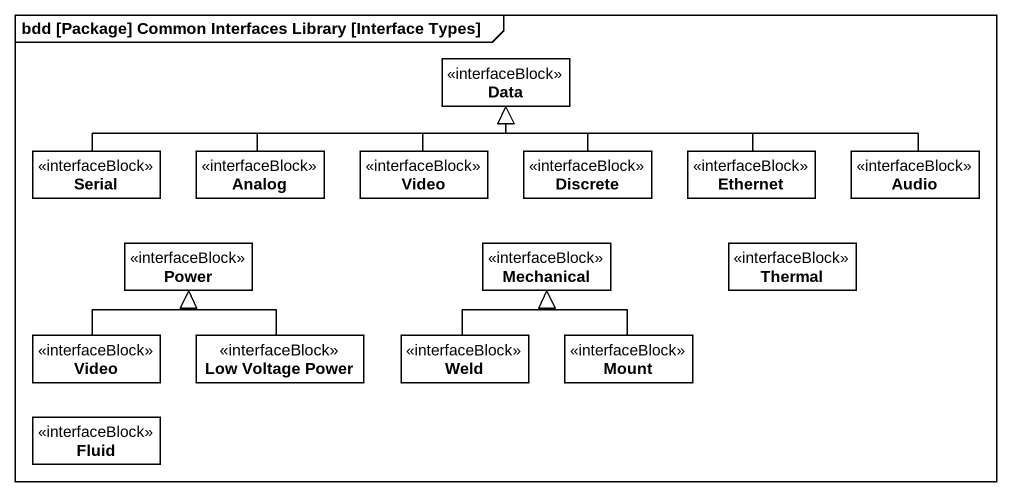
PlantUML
@startuml
mainframe bdd [Package] Common Interfaces Library [Interface Types]
hide circle
hide empty members
class Data <<interfaceBlock>>
class Serial <<interfaceBlock>>
class Analog <<interfaceBlock>>
class Video <<interfaceBlock>>
class Discrete <<interfaceBlock>>
class Ethernet <<interfaceBlock>>
class Audio <<interfaceBlock>>
class Power <<interfaceBlock>>
class Mechanical <<interfaceBlock>>
class Thermal <<interfaceBlock>>
class "Video" as Video_2 <<interfaceBlock>>
class "Low Voltage Power" as Low_Voltage_Power <<interfaceBlock>>
class Weld <<interfaceBlock>>
class Mount <<interfaceBlock>>
class Fluid <<interfaceBlock>>
Serial -right-|> Data
Analog -right-|> Data
Video -up-|> Data
Discrete -up-|> Data
Ethernet -left-|> Data
Audio -left-|> Data
Video_2 -up-|> Power
Low_Voltage_Power -up-|> Power
Weld -up-|> Mechanical
Mount -up-|> Mechanical
@enduml
